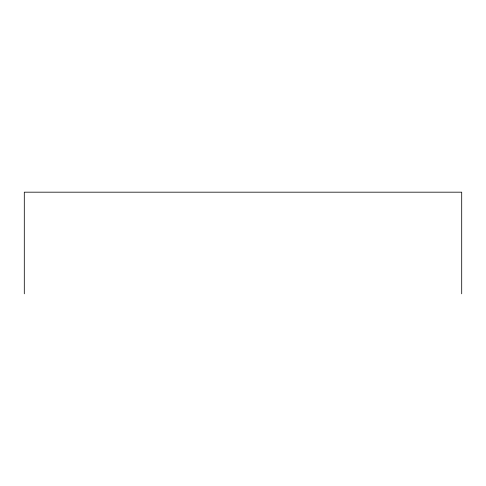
<?xml version="1.0" encoding="UTF-8"?>
<svg xmlns="http://www.w3.org/2000/svg" width="486" height="486" viewBox="0 0 486 486"><rect width="100%" height="100%" fill="white"/><g stroke="black" fill="none" stroke-linecap="round" stroke-linejoin="round"><path stroke-width="0.73" d="M461.7 293.817L461.7 192.183L24.3 192.183L24.3 293.817"/></g></svg>
